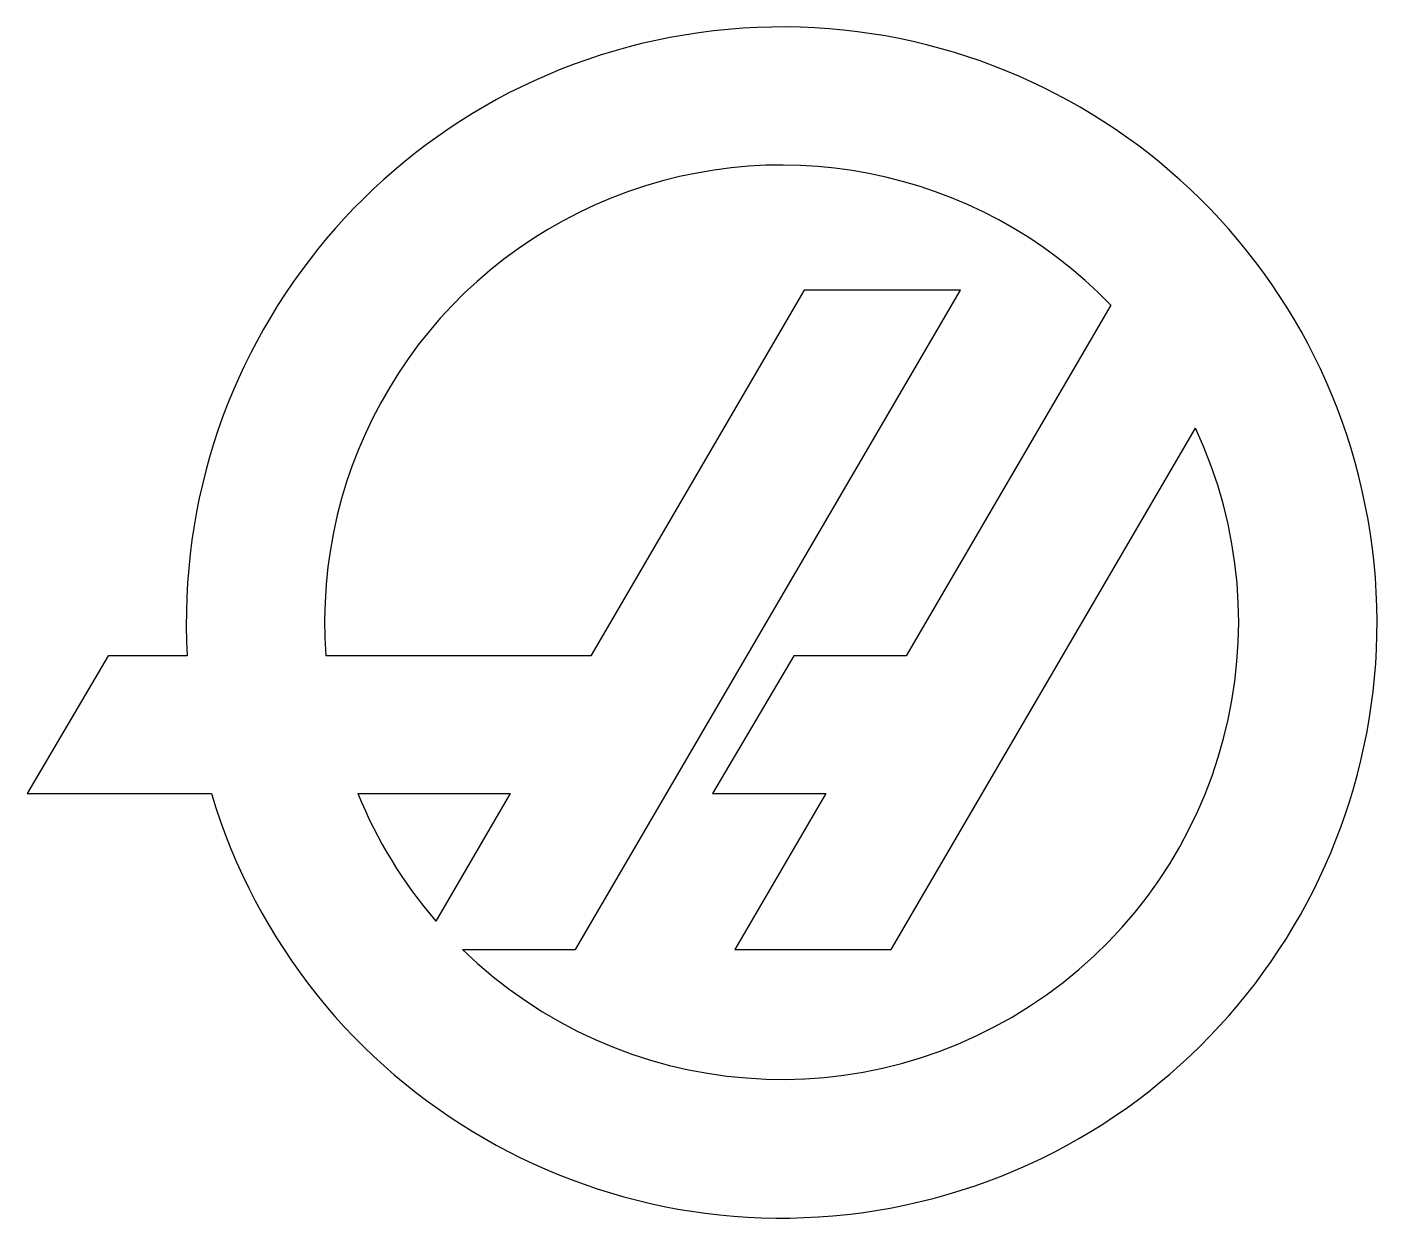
# Model space of a CAD drawing. Extents: x -0.44 to 0.347, y -0.347 to 0.347.
import ezdxf

# ---------------------------------------------------------------- set-up
doc = ezdxf.new("R2010")
doc.units = 0
doc.layers.get('0').update_dxf_attribs({"color": 1, "linetype": 'CONTINUOUS'})

msp = doc.modelspace()

# ---------------------------------------------------------------- linework, layer by layer
for p, q in [((-0.12002, -0.19042), (0.10409, 0.19349)), ((0.01304, 0.19349), (-0.11123, -0.01939)), ((0.10409, 0.19349), (0.01304, 0.19349)), ((0.19181, 0.18479), (0.07262, -0.01939)), ((0.06383, -0.19042), (0.24105, 0.11317)), ((-0.3923, -0.01939), (-0.4396, -0.09965)), ((-0.34627, -0.01939), (-0.3923, -0.01939)), ((-0.11123, -0.01939), (-0.26551, -0.01939)), ((0.0071, -0.01939), (-0.04021, -0.09965)), ((0.07262, -0.01939), (0.0071, -0.01939)), ((-0.4396, -0.09965), (-0.33218, -0.09965)), ((-0.2468, -0.09965), (-0.15808, -0.09965)), ((-0.15808, -0.09965), (-0.20143, -0.17391)), ((-0.04021, -0.09965), (0.02577, -0.09965)), ((0.02577, -0.09965), (-0.02722, -0.19042)), ((-0.18587, -0.19042), (-0.12002, -0.19042)), ((-0.02722, -0.19042), (0.06383, -0.19042))]:
    msp.add_line(p, q)
for centre, radius, start, end in [((0, 0), 0.34681, 196.69847, 183.20581), ((0, 0.00017), 0.26623, 43.90559, 184.2149), ((0, 0.00017), 0.26623, 225.71891, 25.11607), ((0, 0.00017), 0.26623, 202.02155, 220.83515)]:
    msp.add_arc(centre, radius, start, end)

doc.saveas('drawing.dxf')
